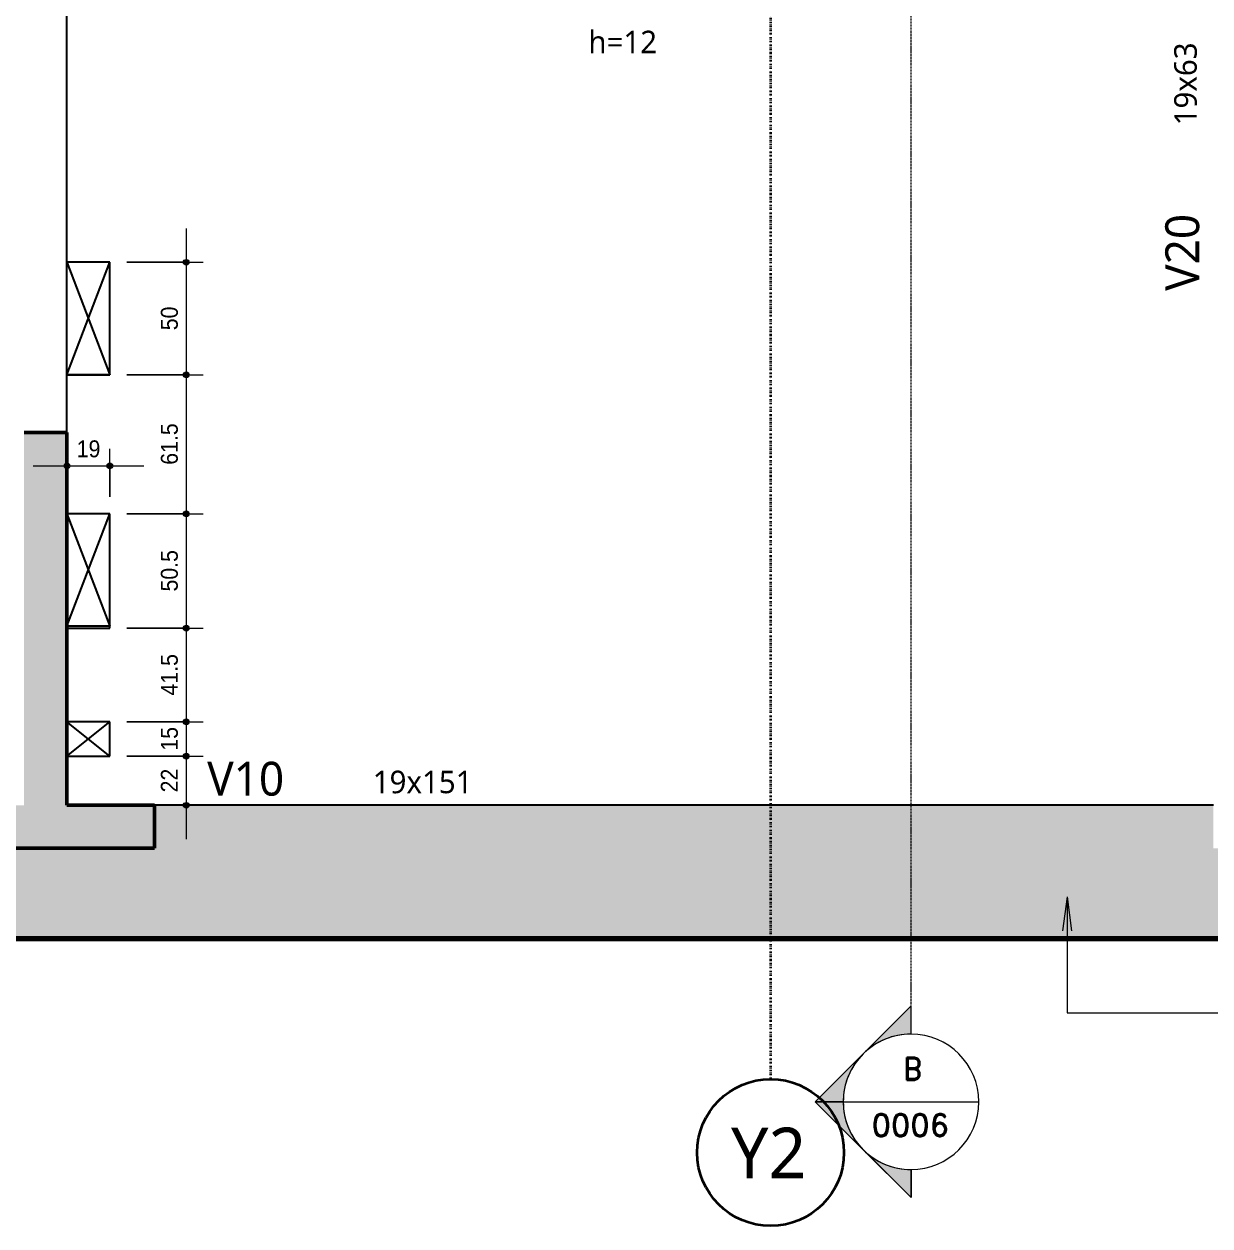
# Model space of a CAD drawing. Header units: centimetres. Extents: x -1984 to 34419, y -3196 to 88064.
# Drawn here: x -82 to 443, y -1083 to -551 of the extents above; entities that cross this region are included whole.
import ezdxf

# ---------------------------------------------------------------- set-up
doc = ezdxf.new("R2010")
doc.units = ezdxf.units.CM
doc.linetypes.add('Centro de 6 mm', pattern=[1.32, 0.6, -0.24, 0.24, -0.24])
doc.linetypes.add('Dash dot', pattern=[1.5875, 0.635, -0.47625, 0, -0.47625])
for name, color, linetype, lineweight in [('A-ANNO-DIMS', 7, 'Continuous', 9), ('A-ANNO-DIMS-50', 7, 'Continuous', 9), ('A-DETL-THIN', 7, 'Continuous', 25), ('A-FLOR', 7, 'Continuous', 25), ('A-FLOR-IDEN', 7, 'Continuous', 9), ('G-ANNO-SYMB', 7, 'Continuous', 9), ('G-ANNO-TEXT', 7, 'Continuous', 9), ('S-BEAM', 7, 'Continuous', 25), ('S-BEAM-IDEN', 7, 'Continuous', 9), ('S-COLS', 7, 'Continuous', 25), ('S-GRID', 7, 'Continuous', 9), ('S-GRID-IDEN', 7, 'Continuous', 9)]:
    doc.layers.add(name, color=color, linetype=linetype, lineweight=lineweight)
doc.styles.add('Arial_1', font='arial.ttf', dxfattribs={"width": 0.9, "height": 7.5})
doc.styles.add('Gadugi', font='gadugi.ttf', dxfattribs={"height": 15})
doc.styles.add('Gadugi_1', font='gadugi.ttf', dxfattribs={"height": 10})
doc.styles.add('Gadugi_5', font='gadugi.ttf', dxfattribs={"height": 22.5})
doc.styles.add('RomanD', font='romand__.ttf', dxfattribs={"height": 10})
doc.dimstyles.new('PED_1_5mm_ESQ', dxfattribs={"dimscale": 30.48, "dimtxt": 7.651945, "dimasz": 0.328084, "dimexe": 0.246063, "dimexo": 0.246063, "dimgap": 0.049213, "dimtad": 1, "dimdec": 1, "dimrnd": 0.5, "dimdsep": 46, "dimtxsty": 'Arial_1', "dimblk1": 'DOTSMALL', "dimblk2": 'DOTSMALL', "dimsah": 1, "dimcen": 0.09, "dimdle": 0.492126, "dimazin": 0, "dimtfac": 1, "dimtdec": 4, "dimtix": 1, "dimtmove": 0, "dimatfit": 3, "dimfxl": 1, "dimtvp": 1, "dimtolj": 1, "dimtzin": 0, "dimarcsym": 2})

# ---------------------------------------------------------------- blocks, each defined once
blk = doc.blocks.new('Corte - M_Cabeça do corte - Preenchida-2060824-PL F 001 - FORMA DO 4º PAVIMENTO')
at = {"layer": 'G-ANNO-SYMB'}
h = blk.add_hatch(color=256, dxfattribs=at)
edge = h.paths.add_edge_path(flags=0)
edge.add_line((-0.6, 0.849), (-0.6, 0.6))
edge.add_arc((-0.6, 0), 0.6, 90, 135)
edge.add_line((-1.024, 0.424), (-0.6, 0.849))
h = blk.add_hatch(color=256, dxfattribs=at)
edge = h.paths.add_edge_path(flags=0)
edge.add_line((-0.6, 0.849), (-0.176, 0.424))
edge.add_arc((-0.6, 0), 0.6, 45, 90)
edge.add_line((-0.6, 0.6), (-0.6, 0.849))
h = blk.add_hatch(color=256, dxfattribs=at)
edge = h.paths.add_edge_path(flags=0)
edge.add_line((-1.449, 0), (-1.024, 0.424))
edge.add_arc((-0.6, 0), 0.6, 135, 180)
edge.add_line((-1.2, 0), (-1.449, 0))
h = blk.add_hatch(color=256, dxfattribs=at)
edge = h.paths.add_edge_path(flags=0)
edge.add_line((0.249, 0), (0, 0))
edge.add_arc((-0.6, 0), 0.6, 360, 405)
edge.add_line((-0.176, 0.424), (0.249, 0))
for p, q in [((-0.6, 0.849), (-1.449, 0)), ((-0.6, 0.849), (-1.024, 0.424)), ((-0.6, 0.849), (0.249, 0)), ((-0.6, 0.6), (-0.6, 0.849)), ((-0.6, 0.849), (-0.6, 0.6)), ((-0.176, 0.424), (-0.6, 0.849)), ((-1.024, 0.424), (-1.449, 0)), ((0.249, 0), (-0.176, 0.424)), ((-1.449, 0), (-1.2, 0)), ((0, 0), (0.249, 0)), ((-1.2, 0), (-1.449, 0)), ((0, 0), (0.249, 0))]:
    blk.add_line(p, q, dxfattribs=at)
for start, end in [(360, 180), (90, 135), (45, 90), (135, 180), (360, 45), (180, 360)]:
    blk.add_arc((-0.6, 0), 0.6, start, end, dxfattribs=at)
blk = doc.blocks.new('Eixo - Y2-2173031-PL F 001 - FORMA DO 4º PAVIMENTO')
at = {"layer": 'S-GRID-IDEN', "color": 40, "lineweight": 35, "true_color": 0xffc000}
blk.add_circle((0, 0), 0.65, dxfattribs=at)
blk = doc.blocks.new('DIMBLOCK185-PL F 001 - FORMA DO 4º PAVIMENTO')
at = {"layer": 'A-ANNO-DIMS-50'}
h = blk.add_hatch(color=256, dxfattribs=at)
edge = h.paths.add_edge_path(flags=0)
edge.add_arc((-10.54, -656.52), 1.25, 0, 360)
h = blk.add_hatch(color=256, dxfattribs=at)
edge = h.paths.add_edge_path(flags=0)
edge.add_arc((-10.54, -706.32), 1.25, 0, 360)
for p, q in [((-10.54, -641.52), (-10.54, -706.32)), ((-36.85, -656.52), (-3.04, -656.52)), ((-10.54, -656.52), (-36.85, -656.52)), ((-36.85, -706.32), (-3.04, -706.32)), ((-10.54, -706.32), (-36.85, -706.32))]:
    blk.add_line(p, q, dxfattribs=at)
for centre in [(-10.54, -656.52), (-10.54, -706.32)]:
    blk.add_circle(centre, 1.25, dxfattribs=at)
at = {"layer": 'A-ANNO-DIMS-50', "color": 0, "insert": (-21.78, -686.6), "char_height": 7.5, "width": 12.4315, "attachment_point": 1, "rotation": 90, "line_spacing_factor": 0.941778, "style": 'Arial_1'}
blk.add_mtext('50', dxfattribs=at)
blk = doc.blocks.new('_DotSmall')
at = {"color": 0, "linetype": 'ByBlock', "const_width": 0.5}
blk.add_lwpolyline([(-0.0625, 0, 1), (0.0625, 0, 1)], format="xyb", close=True, dxfattribs=at)
blk = doc.blocks.new('DIMBLOCK186-PL F 001 - FORMA DO 4º PAVIMENTO')
at = {"layer": 'A-ANNO-DIMS-50'}
h = blk.add_hatch(color=256, dxfattribs=at)
edge = h.paths.add_edge_path(flags=0)
edge.add_arc((-10.54, -706.32), 1.25, 0, 360)
h = blk.add_hatch(color=256, dxfattribs=at)
edge = h.paths.add_edge_path(flags=0)
edge.add_arc((-10.54, -767.88), 1.25, 0, 360)
for p, q in [((-36.85, -706.32), (-3.04, -706.32)), ((-10.54, -706.32), (-36.85, -706.32)), ((-10.54, -706.32), (-10.54, -767.88)), ((-36.85, -767.88), (-3.04, -767.88)), ((-10.54, -767.88), (-36.85, -767.88))]:
    blk.add_line(p, q, dxfattribs=at)
for centre in [(-10.54, -706.32), (-10.54, -767.88)]:
    blk.add_circle(centre, 1.25, dxfattribs=at)
at = {"layer": 'A-ANNO-DIMS-50', "color": 0, "insert": (-21.78, -746.16), "char_height": 7.5, "width": 21.7551, "attachment_point": 1, "rotation": 90, "line_spacing_factor": 0.941778, "style": 'Arial_1'}
blk.add_mtext('61.5', dxfattribs=at)
blk = doc.blocks.new('DIMBLOCK187-PL F 001 - FORMA DO 4º PAVIMENTO')
at = {"layer": 'A-ANNO-DIMS-50'}
h = blk.add_hatch(color=256, dxfattribs=at)
edge = h.paths.add_edge_path(flags=0)
edge.add_arc((-10.54, -767.88), 1.25, 0, 360)
h = blk.add_hatch(color=256, dxfattribs=at)
edge = h.paths.add_edge_path(flags=0)
edge.add_arc((-10.54, -818.55), 1.25, 0, 360)
for p, q in [((-36.85, -767.88), (-3.04, -767.88)), ((-10.54, -767.88), (-36.85, -767.88)), ((-10.54, -767.88), (-10.54, -818.55)), ((-36.85, -818.55), (-3.04, -818.55)), ((-10.54, -818.55), (-36.85, -818.55))]:
    blk.add_line(p, q, dxfattribs=at)
for centre in [(-10.54, -767.88), (-10.54, -818.55)]:
    blk.add_circle(centre, 1.25, dxfattribs=at)
at = {"layer": 'A-ANNO-DIMS-50', "color": 0, "insert": (-21.78, -802.28), "char_height": 7.5, "width": 21.7551, "attachment_point": 1, "rotation": 90, "line_spacing_factor": 0.941778, "style": 'Arial_1'}
blk.add_mtext('50.5', dxfattribs=at)
blk = doc.blocks.new('DIMBLOCK188-PL F 001 - FORMA DO 4º PAVIMENTO')
at = {"layer": 'A-ANNO-DIMS-50'}
h = blk.add_hatch(color=256, dxfattribs=at)
edge = h.paths.add_edge_path(flags=0)
edge.add_arc((-10.54, -818.55), 1.25, 0, 360)
h = blk.add_hatch(color=256, dxfattribs=at)
edge = h.paths.add_edge_path(flags=0)
edge.add_arc((-10.54, -859.98), 1.25, 0, 360)
for p, q in [((-36.85, -818.55), (-3.04, -818.55)), ((-10.54, -818.55), (-36.85, -818.55)), ((-10.54, -818.55), (-10.54, -859.98)), ((-36.85, -859.98), (-3.04, -859.98)), ((-10.54, -859.98), (-36.85, -859.98))]:
    blk.add_line(p, q, dxfattribs=at)
for centre in [(-10.54, -818.55), (-10.54, -859.98)]:
    blk.add_circle(centre, 1.25, dxfattribs=at)
at = {"layer": 'A-ANNO-DIMS-50', "color": 0, "insert": (-21.78, -848.33), "char_height": 7.5, "width": 21.7551, "attachment_point": 1, "rotation": 90, "line_spacing_factor": 0.941778, "style": 'Arial_1'}
blk.add_mtext('41.5', dxfattribs=at)
blk = doc.blocks.new('DIMBLOCK189-PL F 001 - FORMA DO 4º PAVIMENTO')
at = {"layer": 'A-ANNO-DIMS-50'}
h = blk.add_hatch(color=256, dxfattribs=at)
edge = h.paths.add_edge_path(flags=0)
edge.add_arc((-10.54, -859.98), 1.25, 0, 360)
h = blk.add_hatch(color=256, dxfattribs=at)
edge = h.paths.add_edge_path(flags=0)
edge.add_arc((-10.54, -875.17), 1.25, 0, 360)
for p, q in [((-36.85, -859.98), (-3.04, -859.98)), ((-10.54, -859.98), (-36.85, -859.98)), ((-10.54, -859.98), (-10.54, -875.17)), ((-36.85, -875.17), (-3.04, -875.17)), ((-10.54, -875.17), (-36.85, -875.17))]:
    blk.add_line(p, q, dxfattribs=at)
for centre in [(-10.54, -859.98), (-10.54, -875.17)]:
    blk.add_circle(centre, 1.25, dxfattribs=at)
at = {"layer": 'A-ANNO-DIMS-50', "color": 0, "insert": (-21.78, -872.76), "char_height": 7.5, "width": 12.4315, "attachment_point": 1, "rotation": 90, "line_spacing_factor": 0.941778, "style": 'Arial_1'}
blk.add_mtext('15', dxfattribs=at)
blk = doc.blocks.new('DIMBLOCK190-PL F 001 - FORMA DO 4º PAVIMENTO')
at = {"layer": 'A-ANNO-DIMS-50'}
h = blk.add_hatch(color=256, dxfattribs=at)
edge = h.paths.add_edge_path(flags=0)
edge.add_arc((-10.54, -875.17), 1.25, 0, 360)
h = blk.add_hatch(color=256, dxfattribs=at)
edge = h.paths.add_edge_path(flags=0)
edge.add_arc((-10.54, -896.95), 1.25, 0, 360)
for p, q in [((-36.85, -875.17), (-3.04, -875.17)), ((-10.54, -875.17), (-36.85, -875.17)), ((-10.54, -875.17), (-10.54, -911.95)), ((-17.1, -896.95), (-3.04, -896.95)), ((-10.54, -896.95), (-17.1, -896.95))]:
    blk.add_line(p, q, dxfattribs=at)
for centre in [(-10.54, -875.17), (-10.54, -896.95)]:
    blk.add_circle(centre, 1.25, dxfattribs=at)
at = {"layer": 'A-ANNO-DIMS-50', "color": 0, "insert": (-21.78, -891.24), "char_height": 7.5, "width": 12.4315, "attachment_point": 1, "rotation": 90, "line_spacing_factor": 0.941778, "style": 'Arial_1'}
blk.add_mtext('22', dxfattribs=at)
blk = doc.blocks.new('DIMBLOCK191-PL F 001 - FORMA DO 4º PAVIMENTO')
at = {"layer": 'A-ANNO-DIMS-50'}
h = blk.add_hatch(color=256, dxfattribs=at)
edge = h.paths.add_edge_path(flags=0)
edge.add_arc((-63.35, -746.6), 1.25, 0, 360)
h = blk.add_hatch(color=256, dxfattribs=at)
edge = h.paths.add_edge_path(flags=0)
edge.add_arc((-44.35, -746.6), 1.25, 0, 360)
for p, q in [((-63.35, -752.33), (-63.35, -739.1)), ((-44.35, -760.38), (-44.35, -739.1)), ((-78.35, -746.6), (-29.35, -746.6)), ((-63.35, -746.6), (-63.35, -752.33)), ((-44.35, -746.6), (-44.35, -760.38))]:
    blk.add_line(p, q, dxfattribs=at)
for centre in [(-63.35, -746.6), (-44.35, -746.6)]:
    blk.add_circle(centre, 1.25, dxfattribs=at)
at = {"layer": 'A-ANNO-DIMS-50', "color": 0, "insert": (-59.03, -735.36), "char_height": 7.5, "width": 12.4315, "attachment_point": 1, "line_spacing_factor": 0.941778, "style": 'Arial_1'}
blk.add_mtext('19', dxfattribs=at)

msp = doc.modelspace()

# ---------------------------------------------------------------- hatches: boundary and pattern name
at = {"layer": 'S-BEAM', "true_color": 0xccffcc}
msp.add_hatch(color=254, dxfattribs=at).paths.add_polyline_path([(444.15, -915.95), (444.15, -896.95), (-24.6, -896.95), (-24.6, -915.95)], flags=0)
at = {"layer": 'S-BEAM', "true_color": 0xffffcc}
msp.add_hatch(color=7, dxfattribs=at).paths.add_polyline_path([(950.15, -955.95), (950.15, -915.95), (-1719.36, -915.95), (-1719.36, -955.95), (586.97, -955.95)], flags=0)
at = {"layer": 'S-COLS', "true_color": 0x808080}
msp.add_hatch(color=8, dxfattribs=at).paths.add_polyline_path([(-561.59, -915.95), (-24.6, -915.95), (-24.6, -896.95), (-63.35, -896.95), (-63.35, -731.83), (-82.35, -731.83), (-82.35, -896.95), (-503.86, -896.95), (-503.86, -731.83), (-522.86, -731.83), (-522.86, -896.95), (-561.59, -896.95)], flags=0)

# ---------------------------------------------------------------- linework, layer by layer
at = {"layer": 'A-DETL-THIN'}
for p, q in [((-63.35, -656.52), (-44.35, -706.32)), ((-63.35, -706.32), (-44.35, -656.52)), ((-44.35, -706.32), (-63.35, -706.32)), ((-63.35, -767.88), (-44.35, -817.68)), ((-63.35, -817.68), (-44.35, -767.88)), ((-44.35, -817.68), (-63.35, -817.68)), ((-44.35, -875.17), (-63.35, -859.98)), ((-63.35, -859.98), (-63.35, -875.17)), ((-63.35, -875.17), (-44.35, -859.98))]:
    msp.add_line(p, q, dxfattribs=at)
at = {"layer": 'A-FLOR'}
for p, q in [((-44.35, -656.52), (-63.35, -656.52)), ((-44.35, -706.32), (-44.35, -656.52)), ((-63.35, -706.32), (-44.35, -706.32)), ((-44.35, -767.88), (-63.35, -767.88)), ((-44.35, -818.55), (-44.35, -767.88)), ((-63.35, -818.55), (-44.35, -818.55)), ((-44.35, -859.98), (-63.35, -859.98)), ((-44.35, -875.17), (-44.35, -859.98)), ((-63.35, -875.17), (-44.35, -875.17))]:
    msp.add_line(p, q, dxfattribs=at)
at = {"layer": 'G-ANNO-SYMB', "linetype": 'Centro de 6 mm'}
msp.add_line((310.31, -998.25), (310.31, 830.38), dxfattribs=at)
at = {"layer": 'G-ANNO-SYMB'}
msp.add_line((280.31, -1028.25), (340.31, -1028.25), dxfattribs=at)
at = {"layer": 'G-ANNO-TEXT'}
for p, q in [((379.41, -937.56), (377.44, -952.56)), ((379.41, -937.56), (381.39, -952.56)), ((379.41, -937.56), (379.41, -988.82)), ((379.41, -988.82), (453.83, -988.82))]:
    msp.add_line(p, q, dxfattribs=at)
at = {"layer": 'S-BEAM'}
for p, q in [((-63.35, -731.83), (-63.35, -455.88)), ((444.15, -896.95), (-24.6, -896.95))]:
    msp.add_line(p, q, dxfattribs=at)
at = {"layer": 'S-BEAM', "color": 190, "lineweight": 70, "true_color": 0x8000ff}
msp.add_line((-1719.36, -955.95), (950.15, -955.95), dxfattribs=at)
at = {"layer": 'S-COLS', "lineweight": 50}
for p, q in [((-82.35, -731.83), (-63.35, -731.83)), ((-63.35, -731.83), (-63.35, -896.95)), ((-63.35, -896.95), (-24.6, -896.95)), ((-24.6, -896.95), (-24.6, -915.95)), ((-24.6, -915.95), (-561.59, -915.95))]:
    msp.add_line(p, q, dxfattribs=at)
at = {"layer": 'S-GRID', "color": 40, "linetype": 'Dash dot', "lineweight": 35, "true_color": 0xffc000}
msp.add_line((248.14, 1022.74), (248.14, -1018.23), dxfattribs=at)

# ---------------------------------------------------------------- block references
at = {"layer": 'G-ANNO-SYMB', "xscale": 49.99999999999998, "yscale": 49.99999999999998, "zscale": 49.99999999999998, "rotation": 90}
msp.add_blockref('Corte - M_Cabeça do corte - Preenchida-2060824-PL F 001 - FORMA DO 4º PAVIMENTO', (310.31, -998.25), dxfattribs=at)
at = {"layer": 'S-GRID-IDEN', "color": 40, "true_color": 0xffc000, "xscale": 49.99999999999998, "yscale": 49.99999999999998, "zscale": 49.99999999999998, "rotation": 180}
msp.add_blockref('Eixo - Y2-2173031-PL F 001 - FORMA DO 4º PAVIMENTO', (248.14, -1050.73), dxfattribs=at)

# ---------------------------------------------------------------- texts
at = {"layer": 'A-FLOR-IDEN', "insert": (167.47, -553.96), "char_height": 10, "width": 39.6835, "attachment_point": 1, "style": 'Gadugi_1'}
msp.add_mtext('h=12', dxfattribs=at)
at = {"layer": 'G-ANNO-SYMB', "char_height": 10, "attachment_point": 1, "style": 'RomanD'}
for s, insert, width in [('B', (306.75, -1008.63), 11.2236), ('0006', (292.85, -1033.58), 44.8945)]:
    msp.add_mtext(s, dxfattribs=dict(at, insert=insert, width=width))
at = {"layer": 'S-BEAM-IDEN', "attachment_point": 1, "rotation": 90}
for s, insert, char_height, width, style in [('19x63', (426.81, -595.85), 10, 44.8945, 'Gadugi_1'), ('V20', (422.88, -669.15), 15, 44.0928, 'Gadugi')]:
    msp.add_mtext(s, dxfattribs=dict(at, insert=insert, char_height=char_height, width=width, style=style))
at = {"layer": 'S-BEAM-IDEN', "attachment_point": 1}
for s, insert, char_height, width, style in [('V10', (-1.27, -877.68), 15, 44.0928, 'Gadugi'), ('19x151', (72.03, -881.61), 10, 54.1139, 'Gadugi_1')]:
    msp.add_mtext(s, dxfattribs=dict(at, insert=insert, char_height=char_height, width=width, style=style))
at = {"layer": 'S-GRID-IDEN', "color": 40, "true_color": 0xffc000, "insert": (230.62, -1039.69), "char_height": 22.5, "width": 42.0886, "attachment_point": 1, "style": 'Gadugi_5'}
msp.add_mtext('Y2', dxfattribs=at)

# ---------------------------------------------------------------- dimensions: what is measured, and where the dimension line sits
at = {"layer": 'A-ANNO-DIMS'}
for base, p1, p2, override, picture, middle in [((-10.54, -706.32), (-44.35, -656.52), (-44.35, -706.32), {"dimpost": '<>', "dimfxl": 49.803011}, 'DIMBLOCK185-PL F 001 - FORMA DO 4º PAVIMENTO', (-15.87, -681.42)), ((-10.54, -767.88), (-44.35, -706.32), (-44.35, -767.88), {"dimpost": '<>', "dimfxl": 61.558274}, 'DIMBLOCK186-PL F 001 - FORMA DO 4º PAVIMENTO', (-15.87, -737.1)), ((-10.54, -818.55), (-44.35, -767.88), (-44.35, -818.55), {"dimpost": '<>', "dimfxl": 50.666344}, 'DIMBLOCK187-PL F 001 - FORMA DO 4º PAVIMENTO', (-15.87, -793.21)), ((-10.54, -859.98), (-44.35, -818.55), (-44.35, -859.98), {"dimpost": '<>', "dimfxl": 41.434042}, 'DIMBLOCK188-PL F 001 - FORMA DO 4º PAVIMENTO', (-15.87, -839.26)), ((-10.54, -875.17), (-44.35, -859.98), (-44.35, -875.17), {"dimpost": '<>', "dimfxl": 15.192007}, 'DIMBLOCK189-PL F 001 - FORMA DO 4º PAVIMENTO', (-15.87, -867.58)), ((-10.54, -896.95), (-44.35, -875.17), (-24.6, -896.95), {"dimpost": '<>', "dimfxl": 29.399565}, 'DIMBLOCK190-PL F 001 - FORMA DO 4º PAVIMENTO', (-15.81, -886.06))]:
    dim = msp.add_linear_dim(base=base, p1=p1, p2=p2, angle=90, dimstyle='PED_1_5mm_ESQ', override=override, dxfattribs=at)
    dim.commit()
    dim.dimension.update_dxf_attribs({"geometry": picture, "text_midpoint": middle})
dim = msp.add_linear_dim(base=(-44.35, -746.6), p1=(-63.35, -744.83), p2=(-44.35, -767.88), dimstyle='PED_1_5mm_ESQ', override={"dimpost": '<>', "dimfxl": 29.869666}, dxfattribs=at)
dim.commit()
dim.dimension.update_dxf_attribs({"geometry": 'DIMBLOCK191-PL F 001 - FORMA DO 4º PAVIMENTO', "text_midpoint": (-53.85, -741.27)})

doc.saveas('drawing.dxf')
